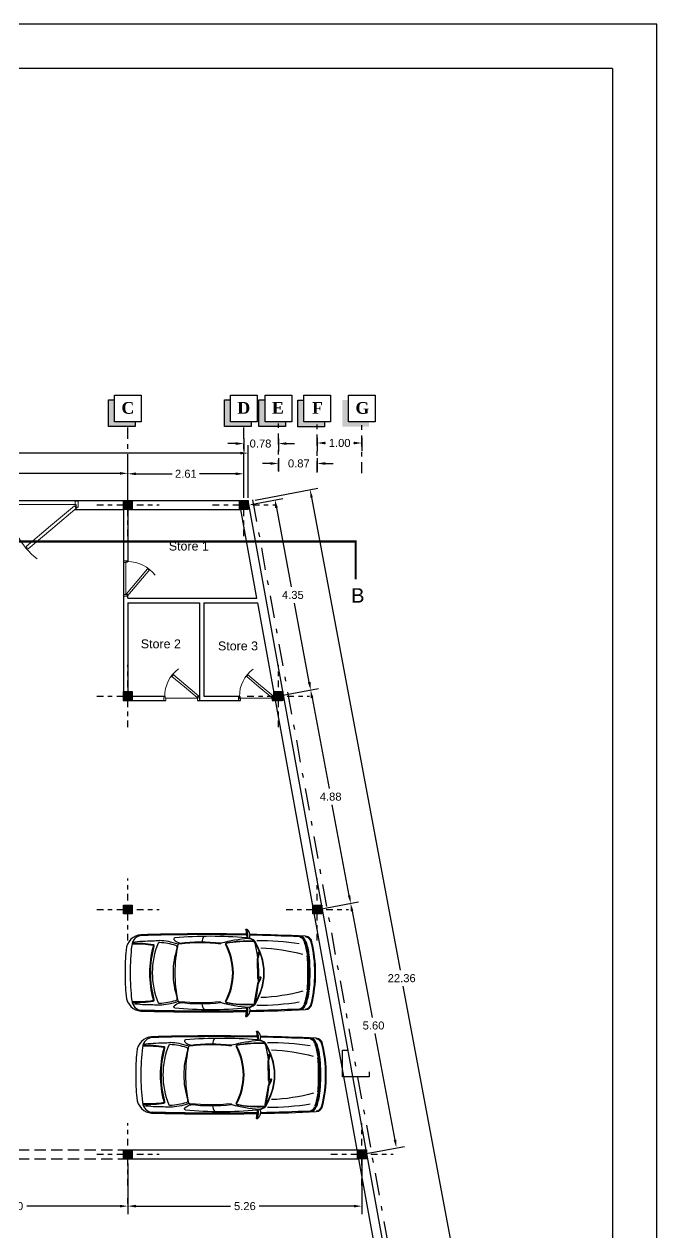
# Model space of a CAD drawing. Header units: metres. Extents: x 118 to 385, y 94 to 136.
# Drawn here: x 133.92 to 148.15, y 108.5 to 135.69 of the extents above; entities that cross this region are included whole.
import ezdxf
from ezdxf.enums import TextEntityAlignment as Align

# ---------------------------------------------------------------- set-up
doc = ezdxf.new("R2010")
doc.units = ezdxf.units.M
doc.header["$MEASUREMENT"] = 0
for name, pattern in [('ACAD_ISO02W100', [15, 12, -3]), ('ACAD_ISO10W100', [18, 12, -3, 0, -3]), ('DASHDOT', [1, 0.5, -0.25, 0, -0.25]), ('HIDDEN', [0.375, 0.25, -0.125])]:
    doc.linetypes.add(name, pattern=pattern)
doc.layers.add('13', color=13, linetype='Continuous', lineweight=9)
doc.layers.add('Mobleman', color=8, linetype='Continuous', lineweight=9)
for name, color, linetype in [('AX bandi', 253, 'Continuous'), ('Dimention', 8, 'Continuous'), ('Engheta', 1, 'DASHDOT'), ('Sotoon', 8, 'Continuous'), ('Text', 8, 'Continuous')]:
    doc.layers.add(name, color=color, linetype=linetype)
doc.styles.add('77', font='swiss.ttf')
doc.styles.add('my number', font='timesbd.ttf')
doc.styles.get("Standard").update_dxf_attribs({"font": 'arial.ttf'})
doc.dimstyles.get("Standard").update_dxf_attribs({"dimtxt": 0.18, "dimasz": 0.18, "dimexe": 0.18, "dimexo": 0.0625, "dimgap": 0.09, "dimtad": 0, "dimtih": 1, "dimtoh": 1, "dimdec": 4, "dimzin": 0, "dimdsep": 46, "dimtxsty": 'Standard', "dimcen": 0.09, "dimadec": 0, "dimazin": 0, "dimtfac": 1, "dimtdec": 4, "dimtofl": 0, "dimtmove": 0, "dimatfit": 3, "dimfxl": 1, "dimtolj": 1, "dimtzin": 0, "dimarcsym": 0})

# ---------------------------------------------------------------- blocks, each defined once
blk = doc.blocks.new('*D25')
at = {"layer": 'Defpoints', "color": 0, "transparency": 16777216}
for p in [(138.963, 126.041), (125.16, 124.975), (138.963, 124.975)]:
    blk.add_point(p, dxfattribs=at)
at = {"layer": 'Dimention', "color": 0, "lineweight": -2, "transparency": 16777216}
for p, q in [((125.16, 125.037), (125.16, 126.221)), ((138.963, 125.037), (138.963, 126.221)), ((125.34, 126.041), (131.677, 126.041)), ((138.783, 126.041), (132.447, 126.041))]:
    blk.add_line(p, q, dxfattribs=at)
at = {"layer": 'Dimention', "color": 0, "transparency": 16777216}
for points in [[(125.34, 126.071), (125.34, 126.011), (125.16, 126.041)], [(138.783, 126.071), (138.783, 126.011), (138.963, 126.041)]]:
    blk.add_solid(points, dxfattribs=at)
at = {"layer": 'Dimention', "color": 0, "transparency": 16777216, "insert": (132.062, 126.041), "char_height": 0.18, "attachment_point": 5}
blk.add_mtext('\\A1;13.80', dxfattribs=at)
blk = doc.blocks.new('*D27')
at = {"layer": 'Defpoints', "color": 0, "transparency": 16777216}
for p in [(136.256, 125.585), (131.059, 124.81), (136.256, 125.058)]:
    blk.add_point(p, dxfattribs=at)
at = {"layer": 'Dimention', "color": 0, "lineweight": -2, "transparency": 16777216}
for p, q in [((131.059, 124.872), (131.059, 125.765)), ((136.256, 125.12), (136.256, 125.765)), ((131.239, 125.585), (132.846, 125.585)), ((136.076, 125.585), (133.493, 125.585))]:
    blk.add_line(p, q, dxfattribs=at)
at = {"layer": 'Dimention', "color": 0, "transparency": 16777216}
for points in [[(131.239, 125.615), (131.239, 125.555), (131.059, 125.585)], [(136.076, 125.615), (136.076, 125.555), (136.256, 125.585)]]:
    blk.add_solid(points, dxfattribs=at)
at = {"layer": 'Dimention', "color": 0, "transparency": 16777216, "insert": (133.17, 125.585), "char_height": 0.18, "attachment_point": 5}
blk.add_mtext('\\A1;5.20', dxfattribs=at)
blk = doc.blocks.new('*D28')
at = {"layer": 'Defpoints', "color": 0, "transparency": 16777216}
for p in [(138.863, 125.575), (136.256, 124.81), (138.863, 124.975)]:
    blk.add_point(p, dxfattribs=at)
at = {"layer": 'Dimention', "color": 0, "lineweight": -2, "transparency": 16777216}
for p, q in [((136.256, 124.872), (136.256, 125.755)), ((138.863, 125.037), (138.863, 125.755)), ((136.436, 125.575), (137.252, 125.575)), ((138.683, 125.575), (137.868, 125.575))]:
    blk.add_line(p, q, dxfattribs=at)
at = {"layer": 'Dimention', "color": 0, "transparency": 16777216}
for points in [[(136.436, 125.605), (136.436, 125.545), (136.256, 125.575)], [(138.683, 125.605), (138.683, 125.545), (138.863, 125.575)]]:
    blk.add_solid(points, dxfattribs=at)
at = {"layer": 'Dimention', "color": 0, "transparency": 16777216, "insert": (137.56, 125.575), "char_height": 0.18, "attachment_point": 5}
blk.add_mtext('\\A1;2.61', dxfattribs=at)
blk = doc.blocks.new('AX')
at = {"linetype": 'Continuous'}
h = blk.add_hatch(dxfattribs=at)
h.set_pattern_fill('DOTS', color=256, scale=0.35, style=0)
h.paths.add_polyline_path([(-0.1, 0.1), (-0.1, 0), (0, 0), (0, 0.1)])
h.paths.add_polyline_path([(0, 0.1), (0, 0), (0.1, 0), (0.1, 0.1)])
h.paths.add_polyline_path([(0, 0), (0, -0.1), (0.1, -0.1), (0.1, 0)])
h.paths.add_polyline_path([(-0.1, 0), (-0.1, -0.1), (0, -0.1), (0, 0)])
h = blk.add_hatch(color=256)
h.paths.add_polyline_path([(0.1, 0), (0, 0), (0, -0.1), (0.1, -0.1)])
h.paths.add_polyline_path([(0.1, 0.1), (0, 0.1), (0, 0), (0.1, 0)])
h.paths.add_polyline_path([(0, 0.1), (-0.1, 0.1), (-0.1, 0), (0, 0)])
h.paths.add_polyline_path([(0, 0), (-0.1, 0), (-0.1, -0.1), (0, -0.1)])
at = {"color": 0, "linetype": 'DASHDOT', "ltscale": 0.3}
for p, q in [((0, -0.7), (0, 0.7)), ((-0.7, 0), (0.7, 0))]:
    blk.add_line(p, q, dxfattribs=at)
at = {"color": 0, "linetype": 'Continuous'}
blk.add_lwpolyline([(-0.1, 0.1), (0.1, 0.1), (0.1, -0.1), (-0.1, -0.1), (-0.1, 0.1)], dxfattribs=at)
blk = doc.blocks.new('AAAA')
at = {"linetype": 'Continuous'}
h = blk.add_hatch(color=256, dxfattribs=at)
h.paths.add_polyline_path([(0.577, 0.465), (0.577, 0.531), (0.51, 0.531), (0.51, 0.465)])
h.paths.add_polyline_path([(0.643, 0.465), (0.643, 0.531), (0.577, 0.531), (0.577, 0.465)])
h.paths.add_polyline_path([(0.577, 0.465), (0.577, 0.398), (0.643, 0.398), (0.643, 0.465)])
h.paths.add_polyline_path([(0.577, 0.465), (0.51, 0.465), (0.51, 0.398), (0.577, 0.398)])
at = {"linetype": 'ACAD_ISO02W100', "xscale": 0.6666, "yscale": 0.6666, "zscale": 0.6666}
blk.add_blockref('AX', (0.577, 0.465), dxfattribs=at)
blk = doc.blocks.new('door80')
at = {"color": 0, "linetype": 'Continuous'}
for p, q in [((-0.593581, 0.573519), (-0.61896, 0.543274)), ((-0.606346, 0.58423), (-0.593581, 0.573519)), ((-0.305644, 0.342533), (-0.601094, 0.590445)), ((-0.61896, 0.543274), (-0.336253, 0.306055)), ((-0.336253, 0.306055), (-0.053546, 0.068835)), ((-0.013818, 0.097661), (-0.305644, 0.342533)), ((-0.053546, 0.068835), (-0.028167, 0.099081)), ((-0.028167, 0.099081), (-0.019048, 0.091429)), ((-0.019048, 0.091429), (-0.013818, 0.097661))]:
    blk.add_line(p, q, dxfattribs=at)
at = {"color": 0}
blk.add_line((-0.757143, 0.051946), (-0.042857, 0.051946), dxfattribs=at)
at = {"color": 0, "linetype": 'Continuous'}
for points in [[(-0.757143, 0.051946), (-0.757143, 0), (-0.8, 0), (-0.8, 0.091429), (-0.769048, 0.091429), (-0.769048, 0.051946)], [(-0.759048, 0.050041), (-0.759048, 0.001905), (-0.798095, 0.001905), (-0.798095, 0.089524), (-0.770952, 0.089524), (-0.770952, 0.050041)], [(-0.042857, 0.051946), (-0.042857, 0), (0, 0), (0, 0.091429), (-0.030952, 0.091429), (-0.030952, 0.051946)], [(-0.040952, 0.050041), (-0.040952, 0.001905), (-0.001905, 0.001905), (-0.001905, 0.089524), (-0.029048, 0.089524), (-0.029048, 0.050041)]]:
    blk.add_lwpolyline(points, close=True, dxfattribs=at)
blk.add_arc((-0.030525, 0.102962), 0.750459, 125.995317, 180.880619, dxfattribs=at)
blk = doc.blocks.new('1002')
at = {"color": 0, "linetype": 'Continuous'}
for p, q in [((-0.532537, 0.830803), (-0.616025, 0.357314)), ((-0.56915, 0.349049), (-0.48827, 0.807741)), ((-0.527528, 0.814663), (-0.524919, 0.829459)), ((-0.48827, 0.807741), (-0.527027, 0.814575)), ((-0.616025, 0.357314), (-0.699514, -0.116174)), ((-0.652757, -0.125111), (-0.56915, 0.349049)), ((-0.682379, -0.139435), (-0.679036, -0.120477)), ((-0.678535, -0.120566), (-0.652757, -0.125111)), ((-0.461944, -0.52124), (-0.443854, -0.527824)), ((-0.44368, -0.527346), (-0.434728, -0.502749)), ((-0.434728, -0.502749), (0.01771, -0.667423)), ((0.00143, -0.712151), (-0.450367, -0.54771)), ((0.453228, -0.876592), (0.00143, -0.712151)), ((0.01771, -0.667423), (0.455389, -0.826725)), ((0.441755, -0.864185), (0.455873, -0.869323)), ((0.455389, -0.826725), (0.441929, -0.863706))]:
    blk.add_line(p, q, dxfattribs=at)
for p, q in [((-0.524919, 0.829459), (-0.532537, 0.830803)), ((0.010252, -0.017756), (-0.010252, 0.017756)), ((-0.010252, 0.017756), (0.010252, -0.017756)), ((-0.699514, -0.116174), (-0.703348, -0.135524)), ((-0.450367, -0.54771), (-0.469042, -0.541355)), ((0.455873, -0.869323), (0.453228, -0.876592))]:
    blk.add_line(p, q)
at = {"color": 0}
for p, q in [((-0.476874, 0.82597), (-0.010252, 0.017756)), ((0.476874, -0.82597), (0.010252, -0.017756))]:
    blk.add_line(p, q, dxfattribs=at)
at = {"color": 0, "linetype": 'Continuous'}
for points in [[(-0.476874, 0.82597), (-0.431453, 0.852194), (-0.454579, 0.892249), (-0.534523, 0.846093), (-0.517407, 0.816448), (-0.482884, 0.83638)], [(-0.47617, 0.828597), (-0.43408, 0.852898), (-0.455283, 0.889622), (-0.531896, 0.84539), (-0.516703, 0.819075), (-0.48218, 0.839007)], [(0.476874, -0.82597), (0.522295, -0.799746), (0.545421, -0.839802), (0.465477, -0.885957), (0.448361, -0.856311), (0.482884, -0.83638)], [(0.479501, -0.826674), (0.521591, -0.802374), (0.542794, -0.839098), (0.466181, -0.88333), (0.450988, -0.857015), (0.485511, -0.837083)]]:
    blk.add_lwpolyline(points, close=True, dxfattribs=at)
for centre, start, end in [((0.431621, -0.847837), 116.979957, 173.55321), ((-0.518438, 0.797713), 246.44679, 303.020043)]:
    blk.add_arc(centre, 0.95138, start, end, dxfattribs=at)
blk = doc.blocks.new('door100')
at = {"rotation": 59.99999999999999}
blk.add_blockref('1002', (-1, -0.052447), dxfattribs=at)
blk = doc.blocks.new('*D34')
at = {"layer": 'Defpoints', "color": 0, "transparency": 16777216}
for p in [(131.059, 109.677), (136.256, 109.102), (136.256, 109.102)]:
    blk.add_point(p, dxfattribs=at)
at = {"layer": 'Dimention', "color": 0, "lineweight": -2, "transparency": 16777216}
for p, q in [((131.059, 109.614), (131.059, 108.922)), ((131.239, 109.102), (133.334, 109.102)), ((136.076, 109.102), (133.981, 109.102)), ((136.256, 109.165), (136.256, 109.282))]:
    blk.add_line(p, q, dxfattribs=at)
at = {"layer": 'Dimention', "color": 0, "transparency": 16777216}
for points in [[(131.239, 109.132), (131.239, 109.072), (131.059, 109.102)], [(136.076, 109.132), (136.076, 109.072), (136.256, 109.102)]]:
    blk.add_solid(points, dxfattribs=at)
at = {"layer": 'Dimention', "color": 0, "transparency": 16777216, "insert": (133.658, 109.102), "char_height": 0.18, "attachment_point": 5}
blk.add_mtext('\\A1;5.20', dxfattribs=at)
blk = doc.blocks.new('*D35')
at = {"layer": 'Defpoints', "color": 0, "transparency": 16777216}
for p in [(138.96, 124.875), (139.642, 120.575), (140.367, 120.711)]:
    blk.add_point(p, dxfattribs=at)
at = {"layer": 'Dimention', "color": 0, "lineweight": -2, "transparency": 16777216}
for p, q in [((139.022, 124.886), (139.743, 125.021)), ((139.599, 124.811), (139.932, 123.032)), ((140.334, 120.888), (140.001, 122.668)), ((139.703, 120.586), (140.544, 120.744))]:
    blk.add_line(p, q, dxfattribs=at)
at = {"layer": 'Dimention', "color": 0, "transparency": 16777216}
for points in [[(139.628, 124.817), (139.569, 124.806), (139.566, 124.988)], [(140.364, 120.893), (140.305, 120.882), (140.367, 120.711)]]:
    blk.add_solid(points, dxfattribs=at)
at = {"layer": 'Dimention', "color": 0, "transparency": 16777216, "insert": (139.966, 122.85), "char_height": 0.18, "attachment_point": 5}
blk.add_mtext('\\A1;4.35', dxfattribs=at)
blk = doc.blocks.new('*D36')
at = {"layer": 'Defpoints', "color": 0, "transparency": 16777216}
for p in [(140.514, 115.775), (142.297, 110.413), (141.519, 110.268)]:
    blk.add_point(p, dxfattribs=at)
at = {"layer": 'Dimention', "color": 0, "lineweight": -2, "transparency": 16777216}
for p, q in [((140.576, 115.786), (141.443, 115.949)), ((141.299, 115.739), (141.747, 113.346)), ((142.264, 110.59), (141.815, 112.983)), ((141.581, 110.279), (142.474, 110.446))]:
    blk.add_line(p, q, dxfattribs=at)
at = {"layer": 'Dimention', "color": 0, "transparency": 16777216}
for points in [[(141.328, 115.744), (141.269, 115.733), (141.266, 115.916)], [(142.293, 110.596), (142.234, 110.585), (142.297, 110.413)]]:
    blk.add_solid(points, dxfattribs=at)
at = {"layer": 'Dimention', "color": 0, "transparency": 16777216, "insert": (141.781, 113.165), "char_height": 0.18, "attachment_point": 5}
blk.add_mtext('\\A1;5.60', dxfattribs=at)
blk = doc.blocks.new('*D39')
at = {"layer": 'Defpoints', "color": 0, "lineweight": 100, "transparency": 16777216}
for p in [(139.06, 124.975), (144.473, 103.24), (143.06, 102.975)]:
    blk.add_point(p, dxfattribs=at)
at = {"layer": 'Dimention', "color": 0, "lineweight": -2, "transparency": 16777216}
for p, q in [((139.122, 124.986), (140.532, 125.251)), ((140.388, 125.041), (142.38, 114.411)), ((144.44, 103.417), (142.448, 114.047)), ((143.122, 102.986), (144.65, 103.273))]:
    blk.add_line(p, q, dxfattribs=at)
at = {"layer": 'Dimention', "color": 0, "lineweight": 100, "transparency": 16777216}
for points in [[(140.417, 125.046), (140.358, 125.035), (140.355, 125.217)], [(144.469, 103.422), (144.41, 103.411), (144.473, 103.24)]]:
    blk.add_solid(points, dxfattribs=at)
at = {"layer": 'Dimention', "color": 0, "transparency": 16777216, "insert": (142.414, 114.229), "char_height": 0.18, "attachment_point": 5}
blk.add_mtext('\\A1;22.36', dxfattribs=at)
blk = doc.blocks.new('*D41')
at = {"layer": 'Defpoints', "color": 0, "transparency": 16777216}
for p in [(139.642, 120.575), (141.266, 115.916), (140.514, 115.775)]:
    blk.add_point(p, dxfattribs=at)
at = {"layer": 'Dimention', "color": 0, "lineweight": -2, "transparency": 16777216}
for p, q in [((139.703, 120.586), (140.544, 120.744)), ((140.4, 120.534), (140.782, 118.495)), ((141.233, 116.093), (140.851, 118.131)), ((140.576, 115.786), (141.443, 115.949))]:
    blk.add_line(p, q, dxfattribs=at)
at = {"layer": 'Dimention', "color": 0, "transparency": 16777216}
for points in [[(140.43, 120.54), (140.371, 120.528), (140.367, 120.711)], [(141.262, 116.098), (141.203, 116.087), (141.266, 115.916)]]:
    blk.add_solid(points, dxfattribs=at)
at = {"layer": 'Dimention', "color": 0, "transparency": 16777216, "insert": (140.817, 118.313), "char_height": 0.18, "attachment_point": 5}
blk.add_mtext('\\A1;4.88', dxfattribs=at)
blk = doc.blocks.new('CAR')
at = {"linetype": 'Continuous'}
for p, q in [((-4.153, 4.257), (-4.176, 4.058)), ((-5.625, 3.957), (-5.655, 3.957)), ((-4.48, 3.683), (-4.477, 3.621)), ((-4.474, 3.677), (-4.471, 3.615)), ((-4.461, 3.684), (-4.458, 3.624)), ((-5.732, 3.597), (-5.697, 3.606)), ((-5.698, 3.621), (-5.711, 3.618)), ((-4.477, 3.621), (-4.459, 3.557)), ((-4.471, 3.615), (-4.453, 3.551)), ((-4.459, 3.557), (-4.439, 3.511)), ((-4.458, 3.624), (-4.441, 3.56)), ((-4.433, 3.512), (-4.447, 3.033)), ((-4.441, 3.56), (-4.433, 3.512)), ((-5.755, 3.172), (-5.705, 3.196)), ((-5.704, 3.172), (-5.755, 3.172)), ((-5.755, 3.172), (-5.705, 3.148)), ((-4.524, 3.06), (-4.508, 3)), ((-4.516, 3.055), (-4.501, 2.995)), ((-4.506, 3.065), (-4.491, 3.007)), ((-4.447, 3.033), (-4.453, 3.031)), ((-5.732, 2.746), (-5.697, 2.738)), ((-5.698, 2.722), (-5.711, 2.725)), ((-4.508, 3), (-4.478, 2.941)), ((-4.501, 2.995), (-4.471, 2.936)), ((-4.491, 3.007), (-4.46, 2.948)), ((-4.478, 2.941), (-4.449, 2.9)), ((-4.46, 2.948), (-4.443, 2.902)), ((-4.443, 2.902), (-4.36, 2.43)), ((-4.36, 2.43), (-4.366, 2.427)), ((-5.625, 2.386), (-5.655, 2.386)), ((-4.153, 2.086), (-4.176, 2.285))]:
    blk.add_line(p, q, dxfattribs=at)
for points in [[(-1.84, 2.468, -0.440617), (-1.863, 2.505, 0.131888), (-1.863, 3.838, -0.440617), (-1.84, 3.875)], [(-1.836, 2.487, -0.440617), (-1.844, 2.5, 0.131888), (-1.844, 3.843, -0.440617), (-1.836, 3.856, -0.440617)]]:
    blk.add_lwpolyline(points, format="xyb", dxfattribs=at)
for centre in [(-4.471, 3.681), (-4.514, 3.06)]:
    blk.add_circle(centre, 0.00484, dxfattribs=at)
for centre, radius, start, end in [((-3.999, 4.087), 0.254, 138.3763, 176.2391), ((-3.718, 4.102), 0.473, 162.027, 189.203), ((-4.153, 4.212), 0.0567, 102.2045, 129.6237), ((-4.18, 4.248), 0.0119, 357.5328, 139.2748), ((-3.716, 4.091), 0.467, 159.2563, 188.1141), ((-4.163, 4.258), 0.01, 353.4957, 102.2045), ((-4.166, 4.057), 0.01, 173.4957, 275.1175), ((-2.014, 1.747), 2.233, 85.1855, 89.5977), ((-1.807, 0.299), 3.674, 82.394, 90.3024), ((-4.471, 3.683), 0.00944, 2.8772, 182.8772), ((-5.639, 3.172), 3.253, 347.4014, 12.5967), ((-1.508, 3.184), 2.949, 173.648, 182.9862), ((-1.502, 3.186), 2.949, 173.648, 182.9862), ((-4.515, 3.062), 0.00944, 14.5283, 194.5283), ((-1.513, 3.172), 2.949, 185.299, 194.6372), ((-1.507, 3.175), 2.949, 185.299, 194.6372), ((-3.999, 2.256), 0.254, 183.7609, 221.6237), ((-3.718, 2.241), 0.473, 170.797, 197.973), ((-3.716, 2.251), 0.467, 171.8859, 200.7437), ((-4.166, 2.286), 0.01, 84.8825, 186.5043), ((-2.014, 4.596), 2.233, 270.4023, 274.8145), ((-1.807, 6.044), 3.674, 269.6976, 277.606), ((-4.18, 2.094), 0.0119, 220.7252, 2.4672), ((-4.153, 2.13), 0.0567, 230.3763, 257.7955), ((-4.163, 2.085), 0.01, 257.7955, 6.5043)]:
    blk.add_arc(centre, radius, start, end, dxfattribs=at)
at = {"linetype": 'Continuous', "extrusion": (0, 0, -1)}
for centre, major_axis, ratio, start_param, end_param in [((-3.2, 3.173), (0, 3.002), 0.89759, 4.711894, 4.973352), ((-3.2, 3.173), (0, 2.983), 0.89759, 4.711891, 4.973352), ((-5.639, 3.899), (0, 0.19), 0.89759, 4.973352, 6.241403), ((-5.639, 3.899), (0, 0.171), 0.89759, 4.973352, 6.241403), ((-4.204, 3.374), (0, 1.724), 0.89759, 4.858085, 5.053016), ((-4.154, 3.415), (0, 1.745), 0.89759, 4.828998, 5.041528), ((-4.221, 3.368), (0, 1.659), 0.89759, 4.870329, 5.067492), ((-5.655, 3.948), (0, 0.00948), 0.89759, 4.989057, 6.305918), ((-3.106, -63.63), (0.001, 67.777), 0.89759, 6.241403, 6.264379), ((-5.498, 3.934), (0, 0.161), 0.89759, 5.001177, 6.243752), ((-5.625, 3.948), (0, 0.00948), 0.89759, 0.022733, 1.848772), ((-5.497, 3.948), (0, 0.128), 0.89759, 4.921046, 6.231304), ((-5.498, 3.934), (0, 0.123), 0.89759, 5.001177, 6.243752), ((-3.106, -63.63), (0.001, 67.758), 0.89759, 6.243752, 6.264325), ((-4.485, -3.79), (0, 7.767), 0.89759, 6.138742, 6.29142), ((-3.31, 3.124), (0, 1.453), 0.89759, 4.745261, 5.330475), ((-3.327, 3.119), (0, 1.425), 0.89759, 4.749113, 5.318842), ((-4.343, 3.904), (0, 0.0474), 0.89759, 5.318842, 6.229918), ((-4.338, 3.938), (0, 0.0474), 0.89759, 5.330475, 5.699461), ((-4.143, 3.609), (0, 0.442), 0.89759, 5.699461, 6.057448), ((-4.339, 3.971), (0, 0.00948), 0.89759, 3.090425, 5.739253), ((-4.182, 0.537), (0, 3.419), 0.89759, 6.229918, 6.454804), ((-4.143, 3.609), (0, 0.433), 0.89759, 5.739253, 6.075599), ((-4.182, 0.537), (0, 3.429), 0.89759, 6.232017, 6.454804), ((-4.187, 4.095), (0, 0.0746), 0.89759, 3.616725, 4.831322), ((-4.496, -0.62), (0, 4.659), 0.89759, 0.06676, 0.232431), ((-3.106, -63.63), (0.001, 67.758), 0.89759, 6.265689, 6.308822), ((-3.106, -63.63), (0.001, 67.777), 0.89759, 6.26573, 6.309087), ((-3.282, -8.199), (0, 12.285), 0.89759, 6.20296, 6.3654), ((-3.022, -1.409), (0, 5.35), 0.89759, 6.179613, 6.392286), ((-3.022, -1.409), (0, 5.331), 0.89759, 6.179613, 6.392286), ((-3.303, 3.903), (0, 0.282), 0.89759, 0.868036, 1.433275), ((-2.556, 4.245), (0, 0.331), 0.89759, 2.426795, 2.994899), ((-1.904, 1.84), (0, 2.093), 0.89759, 6.012909, 6.2346), ((-2.378, 4.016), (0, 0.0284), 0.89759, 0.082215, 2.426795), ((-1.993, 3.883), (0, 0.0474), 0.89759, 6.2346, 7.065157), ((-1.553, 3.822), (0, 0.284), 0.89759, 0.025636, 1.438926), ((-1.539, 3.698), (0, 0.426), 0.89759, 0.025902, 1.465654), ((-5.7, 3.63), (0, 0.00948), 0.89759, 1.697384, 2.954538), ((-4.361, -1.884), (0, 5.676), 0.89759, 6.042093, 6.251068), ((-1.591, 3.117), (0, 3.216), 0.89759, 4.857942, 4.963426), ((-2.578, 3.163), (0, 1.407), 0.89759, 4.718488, 5.253542), ((-2.578, 3.163), (0, 1.388), 0.89759, 4.718488, 5.253542), ((-3.66, 3.888), (0, 0.019), 0.89759, 0.171618, 2.111949), ((-3.523, 3.96), (0, 0.0474), 0.89759, 3.038021, 3.374023), ((-2.504, 3.862), (0, 0.0474), 0.89759, 0.1091, 1.169092), ((-2.394, 3.812), (0, 0.0474), 0.89759, 4.361002, 6.012909), ((-3.977, 3.165), (0, 1.831), 0.89759, 1.219409, 1.567277), ((-3.269, 3.144), (0.103, 1.683), 0.862538, 1.042114, 1.958541), ((-1.45, 1.108), (0, 2.801), 0.89759, 6.127635, 6.335958), ((-5.697, 3.21), (0, 4.941), 0.89759, 1.438926, 1.57848), ((-5.697, 3.21), (0, 5.084), 0.89759, 1.465654, 1.578265), ((-2.806, 3.237), (0, 3.287), 0.89759, 4.692545, 4.819835), ((-2.809, 3.236), (0, 3.264), 0.89759, 4.692593, 4.824148), ((-5.73, 3.588), (0, 0.00948), 0.89759, 4.824621, 6.079086), ((-5.719, 3.643), (0, 0.0265), 0.89759, 2.831737, 3.930216), ((-2.811, 3.236), (0, 3.243), 0.89759, 4.692558, 4.826223), ((-2.809, 3.236), (0, 3.226), 0.89759, 4.692358, 4.823904), ((-5.695, 3.596), (0, 0.00948), 0.89759, 6.079086, 7.970643), ((-1.591, 3.117), (0, 3.216), 0.89759, 4.729347, 4.844713), ((-3.2, 3.17), (0, 3.002), 0.89759, 4.451426, 4.712884), ((-3.2, 3.17), (0, 2.983), 0.89759, 4.451426, 4.712887), ((-2.806, 3.106), (0, 3.287), 0.89759, 4.604943, 4.732233), ((-2.809, 3.107), (0, 3.264), 0.89759, 4.60063, 4.732184), ((-2.811, 3.107), (0, 3.243), 0.89759, 4.598555, 4.73222), ((-2.809, 3.107), (0, 3.226), 0.89759, 4.600874, 4.73242), ((-3.31, 3.219), (0, 1.453), 0.89759, 4.094303, 4.679517), ((-3.327, 3.224), (0, 1.425), 0.89759, 4.105936, 4.675665), ((-1.591, 3.226), (0, 3.216), 0.89759, 4.630363, 4.695431), ((-2.578, 3.18), (0, 1.407), 0.89759, 4.171236, 4.70629), ((-2.578, 3.18), (0, 1.388), 0.89759, 4.171236, 4.70629), ((-3.977, 3.178), (0, 1.831), 0.89759, 1.574316, 1.922183), ((-5.697, 3.134), (0, 4.941), 0.89759, 1.563113, 1.702666), ((-5.697, 3.134), (0, 5.084), 0.89759, 1.563327, 1.675938), ((-5.73, 2.755), (0, 0.00948), 0.89759, 3.345692, 4.600157), ((-5.719, 2.7), (0, 0.0265), 0.89759, 5.494562, 6.593041), ((-4.154, 2.928), (0, 1.745), 0.89759, 4.38325, 4.59578), ((-5.7, 2.713), (0, 0.00948), 0.89759, 0.187054, 1.444209), ((-5.695, 2.747), (0, 0.00948), 0.89759, 1.454135, 3.345692), ((-1.591, 3.226), (0, 3.216), 0.89759, 4.461352, 4.618717), ((-4.204, 2.969), (0, 1.724), 0.89759, 4.371762, 4.566693), ((-4.221, 2.975), (0, 1.659), 0.89759, 4.357286, 4.554449), ((-4.485, 10.133), (0, 7.767), 0.89759, 3.133358, 3.286036), ((-4.182, 5.806), (0, 3.419), 0.89759, 2.969974, 3.19486), ((-4.182, 5.806), (0, 3.429), 0.89759, 2.969974, 3.192761), ((-4.496, 6.963), (0, 4.659), 0.89759, 2.909162, 3.074833), ((-3.66, 2.455), (0, 0.019), 0.89759, 1.029644, 2.969974), ((-3.523, 2.383), (0, 0.0474), 0.89759, 6.050755, 6.386757), ((-3.022, 7.752), (0, 5.35), 0.89759, 3.032492, 3.245165), ((-2.504, 2.481), (0, 0.0474), 0.89759, 1.9725, 3.032492), ((-2.395, 2.531), (0, 0.0474), 0.89759, 3.411869, 5.063776), ((-1.904, 4.503), (0, 2.093), 0.89759, 3.190178, 3.411869), ((-1.993, 2.46), (0, 0.0474), 0.89759, 2.359621, 3.190178), ((-1.45, 5.235), (0, 2.801), 0.89759, 3.08882, 3.297143), ((-1.553, 2.521), (0, 0.284), 0.89759, 1.702666, 3.115956), ((-1.539, 2.645), (0, 0.426), 0.89759, 1.675938, 3.115691), ((-5.639, 2.444), (0, 0.19), 0.89759, 3.183375, 4.451426), ((-5.639, 2.444), (0, 0.171), 0.89759, 3.183375, 4.451426), ((-5.655, 2.395), (0, 0.00948), 0.89759, 3.11886, 4.435721), ((-3.104, 69.973), (0.001, 67.777), 0.89759, 3.1604, 3.183375), ((-5.498, 2.409), (0, 0.161), 0.89759, 3.181026, 4.4236), ((-5.625, 2.396), (0, 0.00948), 0.89759, 1.292821, 3.11886), ((-5.497, 2.396), (0, 0.128), 0.89759, 3.193474, 4.503732), ((-5.498, 2.409), (0, 0.123), 0.89759, 3.181026, 4.4236), ((-4.343, 2.439), (0, 0.0474), 0.89759, 3.19486, 4.105936), ((-4.338, 2.405), (0, 0.0474), 0.89759, 3.725317, 4.094303), ((-4.143, 2.734), (0, 0.442), 0.89759, 3.375974, 3.725317), ((-4.34, 2.372), (0, 0.00948), 0.89759, 3.685525, 6.334353), ((-3.104, 69.973), (0.001, 67.777), 0.89759, 3.115691, 3.159048), ((-3.281, 14.542), (0.007, 12.285), 0.898924, 3.058818, 3.221055), ((-3.303, 2.441), (0, 0.282), 0.89759, 1.708317, 2.273557)]:
    blk.add_ellipse(centre, major_axis=major_axis, ratio=ratio, start_param=start_param, end_param=end_param, dxfattribs=at)
at = {"linetype": 'Continuous'}
for centre, major_axis, start_param, end_param in [((-4.361, 8.227), (0, -5.676), 6.042093, 6.251068), ((-3.022, 7.752), (0, -5.331), 6.179613, 6.392286), ((-2.556, 2.098), (0, -0.331), 2.426795, 2.994899), ((-3.106, 69.973), (0.001, -67.758), 6.243752, 6.264325), ((-4.143, 2.734), (0, -0.433), 5.739253, 6.075599), ((-4.187, 2.248), (0, -0.0746), 3.616725, 4.831322), ((-3.106, 69.973), (0.001, -67.758), 6.265689, 6.308822), ((-2.378, 2.327), (0, -0.0284), 0.082215, 2.426795)]:
    blk.add_ellipse(centre, major_axis=major_axis, ratio=0.89759, start_param=start_param, end_param=end_param, dxfattribs=at)
for points in [[(-2.46, 3.889), (-2.283, 3.947), (-2.141, 3.973), (-1.998, 3.981)], [(-1.836, 3.856), (-1.665, 3.886), (-1.491, 3.896), (-1.319, 3.885)], [(-2.46, 2.454), (-2.283, 2.396), (-2.141, 2.37), (-1.998, 2.362)], [(-1.319, 2.458), (-1.492, 2.447), (-1.665, 2.457), (-1.836, 2.487)]]:
    blk.add_open_spline(points, degree=3, dxfattribs=at)
blk = doc.blocks.new('*D98')
at = {"layer": 'Defpoints', "color": 0, "transparency": 16777216}
for p in [(140.514, 126.448), (141.519, 126.448), (141.519, 126.268)]:
    blk.add_point(p, dxfattribs=at)
at = {"layer": 'Dimention', "color": 0, "lineweight": -2, "transparency": 16777216}
for p, q in [((140.514, 126.385), (140.514, 126.088)), ((140.694, 126.268), (140.704, 126.268)), ((141.339, 126.268), (141.334, 126.268)), ((141.519, 126.385), (141.519, 126.088))]:
    blk.add_line(p, q, dxfattribs=at)
at = {"layer": 'Dimention', "color": 0, "transparency": 16777216}
for points in [[(140.694, 126.298), (140.694, 126.238), (140.514, 126.268)], [(141.339, 126.298), (141.339, 126.238), (141.519, 126.268)]]:
    blk.add_solid(points, dxfattribs=at)
at = {"layer": 'Dimention', "color": 0, "transparency": 16777216, "insert": (141.019, 126.268), "char_height": 0.18, "attachment_point": 5}
blk.add_mtext('\\A1;1.00', dxfattribs=at)
blk = doc.blocks.new('*D99')
at = {"layer": 'Defpoints', "color": 0, "transparency": 16777216}
for p in [(139.642, 125.988), (140.514, 125.988), (140.514, 125.808)]:
    blk.add_point(p, dxfattribs=at)
at = {"layer": 'Dimention', "color": 0, "lineweight": -2, "transparency": 16777216}
for p, q in [((139.642, 125.925), (139.642, 125.628)), ((140.514, 125.925), (140.514, 125.628)), ((139.462, 125.808), (139.282, 125.808)), ((140.694, 125.808), (140.874, 125.808))]:
    blk.add_line(p, q, dxfattribs=at)
at = {"layer": 'Dimention', "color": 0, "transparency": 16777216}
for points in [[(139.462, 125.838), (139.462, 125.778), (139.642, 125.808)], [(140.694, 125.838), (140.694, 125.778), (140.514, 125.808)]]:
    blk.add_solid(points, dxfattribs=at)
at = {"layer": 'Dimention', "color": 0, "transparency": 16777216, "insert": (140.101, 125.808), "char_height": 0.18, "attachment_point": 5}
blk.add_mtext('\\A1;0.87', dxfattribs=at)
blk = doc.blocks.new('*D100')
at = {"layer": 'Defpoints', "color": 0, "transparency": 16777216}
for p in [(138.863, 126.435), (139.642, 126.435), (139.642, 126.255)]:
    blk.add_point(p, dxfattribs=at)
at = {"layer": 'Dimention', "color": 0, "lineweight": -2, "transparency": 16777216}
for p, q in [((138.683, 126.255), (138.503, 126.255)), ((138.863, 126.373), (138.863, 126.075)), ((139.642, 126.373), (139.642, 126.075)), ((139.822, 126.255), (140.002, 126.255))]:
    blk.add_line(p, q, dxfattribs=at)
at = {"layer": 'Dimention', "color": 0, "transparency": 16777216}
for points in [[(138.683, 126.285), (138.683, 126.225), (138.863, 126.255)], [(139.822, 126.285), (139.822, 126.225), (139.642, 126.255)]]:
    blk.add_solid(points, dxfattribs=at)
at = {"layer": 'Dimention', "color": 0, "transparency": 16777216, "insert": (139.239, 126.255), "char_height": 0.18, "attachment_point": 5}
blk.add_mtext('\\A1;0.78', dxfattribs=at)
blk = doc.blocks.new('*D106')
at = {"layer": 'Defpoints', "color": 0, "transparency": 16777216}
for p in [(136.256, 110.127), (141.519, 110.268), (141.519, 109.102)]:
    blk.add_point(p, dxfattribs=at)
at = {"layer": 'Dimention', "color": 0, "lineweight": -2, "transparency": 16777216}
for p, q in [((141.519, 110.205), (141.519, 108.922)), ((136.256, 110.064), (136.256, 108.922)), ((136.436, 109.102), (138.564, 109.102)), ((141.339, 109.102), (139.212, 109.102))]:
    blk.add_line(p, q, dxfattribs=at)
at = {"layer": 'Dimention', "color": 0, "transparency": 16777216}
for points in [[(136.436, 109.132), (136.436, 109.072), (136.256, 109.102)], [(141.339, 109.132), (141.339, 109.072), (141.519, 109.102)]]:
    blk.add_solid(points, dxfattribs=at)
at = {"layer": 'Dimention', "color": 0, "transparency": 16777216, "insert": (138.888, 109.102), "char_height": 0.18, "attachment_point": 5}
blk.add_mtext('\\A1;5.26', dxfattribs=at)

msp = doc.modelspace()

# ---------------------------------------------------------------- hatches: boundary and pattern name
at = {"layer": 'AX bandi'}
for points in [[(136.41926, 126.63655), (136.41926, 126.74609), (135.95667, 126.74609), (135.95667, 127.23619), (135.81962, 127.23619), (135.81962, 126.63655)], [(139.02578, 126.63655), (139.02578, 126.74609), (138.56318, 126.74609), (138.56318, 127.23619), (138.42614, 127.23619), (138.42614, 126.63655)], [(139.80436, 126.63655), (139.80436, 126.74609), (139.34176, 126.74609), (139.34176, 127.23619), (139.20472, 127.23619), (139.20472, 126.63655)], [(140.67718, 126.63497), (140.67718, 126.7445), (140.21458, 126.7445), (140.21458, 127.23461), (140.07753, 127.23461), (140.07753, 126.63497)], [(141.68191, 126.63497), (141.68191, 126.7445), (141.21931, 126.7445), (141.21931, 127.23461), (141.08226, 127.23461), (141.08226, 126.63497)]]:
    msp.add_hatch(color=256, dxfattribs=at).paths.add_polyline_path(points)

# ---------------------------------------------------------------- linework, layer by layer
for p, q in [((148.15153, 135.68933), (118.45153, 135.68933)), ((148.15153, 93.68933), (148.15153, 135.68933)), ((147.15153, 134.68933), (119.45153, 134.68933)), ((147.15153, 134.68933), (147.15153, 94.68933)), ((125.16046, 124.97493), (138.96299, 124.97493)), ((142.96335, 102.97493), (138.96299, 124.97493)), ((135.06904, 124.77489), (136.1565, 124.7749)), ((136.1565, 124.77493), (136.1565, 120.47497)), ((136.2565, 124.77493), (136.2565, 123.60234)), ((136.25887, 124.7749), (138.79608, 124.77493)), ((139.15975, 122.77493), (138.79608, 124.77493)), ((136.2565, 122.82136), (136.24894, 122.82136)), ((136.2565, 122.77587), (136.2565, 122.82136)), ((136.2565, 122.77587), (139.15975, 122.77493)), ((136.2565, 122.67493), (137.8665, 122.67493)), ((136.2565, 122.67493), (136.2565, 120.47497)), ((136.2565, 122.67493), (136.2565, 120.47497)), ((137.8665, 122.67493), (137.8665, 120.47497)), ((137.9665, 122.67493), (137.9665, 120.57497)), ((137.9665, 122.67493), (139.17793, 122.67493)), ((141.37031, 110.61796), (139.17793, 122.67493)), ((136.25649, 120.57497), (137.08552, 120.57497)), ((136.25649, 120.47497), (137.10935, 120.47497)), ((137.82364, 120.47497), (138.79044, 120.47497)), ((137.9665, 120.57497), (138.7666, 120.57497)), ((139.50472, 120.47497), (139.57796, 120.47497)), ((139.54758, 120.5645), (139.56168, 120.5645)), ((142.72371, 103.17493), (141.37031, 110.61796)), ((136.1565, 110.16754), (141.45221, 110.16754)), ((136.25649, 110.36754), (141.41584, 110.36754))]:
    msp.add_line(p, q)
at = {"lineweight": 100}
msp.add_line((136.2565, 122.84961), (136.2565, 122.84942), dxfattribs=at)
at = {"linetype": 'HIDDEN'}
for p, q in [((131.159, 110.36752), (136.25649, 110.36752)), ((131.159, 110.16754), (136.1565, 110.16754))]:
    msp.add_line(p, q, dxfattribs=at)
at = {"layer": '13', "linetype": 'ACAD_ISO10W100', "ltscale": 0.1, "const_width": 0.05}
msp.add_lwpolyline([(141.38019, 123.2002), (141.38019, 124.05409), (122.77405, 124.05409), (122.76792, 123.0546)], dxfattribs=at)
at = {"layer": 'AX bandi', "linetype": 'DASHDOT', "ltscale": 0.5}
for p, q in [((136.25649, 125.76487), (136.25649, 126.74609)), ((138.863, 125.76487), (138.863, 126.74609)), ((139.64158, 125.63453), (139.64158, 126.74609)), ((140.5144, 125.60765), (140.5144, 126.7445)), ((141.51913, 125.59075), (141.51913, 126.7445))]:
    msp.add_line(p, q, dxfattribs=at)
at = {"layer": 'AX bandi', "linetype": 'Continuous'}
for points in [[(136.55631, 127.34573), (136.55631, 126.74609), (135.95667, 126.74609), (135.95667, 127.34573)], [(139.16283, 127.34573), (139.16283, 126.74609), (138.56318, 126.74609), (138.56318, 127.34573)], [(139.94141, 127.34573), (139.94141, 126.74609), (139.34176, 126.74609), (139.34176, 127.34573)], [(140.81422, 127.34415), (140.81422, 126.7445), (140.21458, 126.7445), (140.21458, 127.34415)], [(141.81895, 127.34415), (141.81895, 126.7445), (141.21931, 126.7445), (141.21931, 127.34415)]]:
    msp.add_lwpolyline(points, close=True, dxfattribs=at)
for points in [[(136.41926, 126.74609), (136.41926, 126.63655), (135.81962, 126.63655), (135.81962, 127.23619), (135.95667, 127.23619)], [(139.02578, 126.74609), (139.02578, 126.63655), (138.42614, 126.63655), (138.42614, 127.23619), (138.56318, 127.23619)], [(139.80436, 126.74609), (139.80436, 126.63655), (139.20472, 126.63655), (139.20472, 127.23619), (139.34176, 127.23619)], [(140.67718, 126.7445), (140.67718, 126.63497), (140.07753, 126.63497), (140.07753, 127.23461), (140.21458, 127.23461)], [(141.68191, 112.12123), (141.68191, 112.01169), (141.08226, 112.01169), (141.08226, 112.61133), (141.21931, 112.61133)]]:
    msp.add_lwpolyline(points, dxfattribs=at)
at = {"layer": 'Engheta'}
msp.add_line((139.06138, 124.99282), (143.06499, 102.97493), dxfattribs=at)

# ---------------------------------------------------------------- block references
at = {"color": 0, "linetype": 'ByBlock', "xscale": -0.9, "yscale": 0.9, "zscale": 0.9}
for p in [(135.17255, 111.49423), (135.41279, 109.1996)]:
    msp.add_blockref('CAR', p, dxfattribs=at)
at = {"layer": 'Mobleman', "xscale": 1.5, "yscale": 1.5, "zscale": 1.5}
msp.add_blockref('door100', (135.13996, 124.96384), dxfattribs=at)
at = {"layer": 'Mobleman', "rotation": 270}
msp.add_blockref('door80', (136.15751, 122.82136), dxfattribs=at)
at = {"layer": 'Mobleman'}
for p in [(137.8665, 120.47497), (139.54758, 120.47307)]:
    msp.add_blockref('door80', p, dxfattribs=at)
at = {"layer": 'Sotoon', "linetype": 'Continuous', "xscale": 1.5, "yscale": 1.5, "zscale": 1.5}
for p in [(135.39128, 124.17786), (137.9978, 124.17784), (135.39128, 119.87788), (138.77638, 119.87788), (135.39128, 115.07782), (139.6492, 115.07782), (135.39128, 109.57044), (140.65393, 109.57046)]:
    msp.add_blockref('AAAA', p, dxfattribs=at)

# ---------------------------------------------------------------- texts
at = {"layer": '13', "style": '77'}
msp.add_text('B', height=0.32389, dxfattribs=at).set_placement((141.42704, 122.84037), align=Align.MIDDLE_CENTER)
at = {"layer": 'AX bandi', "style": 'my number'}
for s, p in [('C', (136.11236, 126.92619)), ('D', (138.71887, 126.92619)), ('E', (139.49745, 126.92619)), ('F', (140.39838, 126.92461)), ('G', (141.375, 126.92461))]:
    msp.add_text(s, height=0.26439, dxfattribs=at).set_placement(p)
at = {"layer": 'Text', "char_height": 0.2, "attachment_point": 1}
for s, insert in [('Store 1', (137.17688, 124.04995)), ('Store 2', (136.54807, 121.85055)), ('Store 3', (138.28313, 121.80401))]:
    msp.add_mtext_dynamic_manual_height_columns(s, width=1.022869, gutter_width=1, heights=[0], dxfattribs=dict(at, insert=insert))

# ---------------------------------------------------------------- dimensions: what is measured, and where the dimension line sits
at = {"layer": 'Dimention'}
for base, p1, p2, picture, middle in [((139.64158, 126.25548), (138.863, 126.43548), (139.64158, 126.43548), '*D100', (139.23856, 126.25548)), ((141.51913, 126.26798), (140.5144, 126.44798), (141.51913, 126.44798), '*D98', (141.01917, 126.26798)), ((138.96299, 126.04122), (125.16046, 124.97493), (138.96299, 124.97491), '*D25', (132.06173, 126.04122)), ((140.5144, 125.80791), (139.64158, 125.98791), (140.5144, 125.98791), '*D99', (140.10135, 125.80791)), ((136.25649, 125.58487), (131.05901, 124.80991), (136.25649, 125.05775), '*D27', (133.16976, 125.58487))]:
    dim = msp.add_linear_dim(base=base, p1=p1, p2=p2, dimstyle='Standard', override={"dimdec": 2}, dxfattribs=at)
    dim.commit()
    dim.dimension.update_dxf_attribs({"geometry": picture, "text_midpoint": middle, "dimtype": 160})
for base, p1, p2, picture, middle in [((138.863, 125.57485), (136.25649, 124.80991), (138.863, 124.97491), '*D28', (137.55975, 125.57485)), ((141.51913, 109.10211), (136.25649, 110.12692), (141.51913, 110.26755), '*D106', (138.88781, 109.10211)), ((136.25649, 109.10211), (131.05901, 109.6768), (136.25649, 109.10211), '*D34', (133.65775, 109.10211))]:
    dim = msp.add_linear_dim(base=base, p1=p1, p2=p2, dimstyle='Standard', override={"dimdec": 2}, dxfattribs=at)
    dim.commit()
    dim.dimension.update_dxf_attribs({"geometry": picture, "text_midpoint": middle})
for base, p1, p2, picture, middle in [((144.47311, 103.23964), (139.06047, 124.97493), (143.06047, 102.97493), '*D39', (142.41388, 114.22855)), ((140.36723, 120.71094), (138.96048, 124.87494), (139.64158, 120.57496), '*D35', (139.96645, 122.84964)), ((141.26581, 115.91571), (139.64158, 120.57496), (140.5144, 115.7749), '*D41', (140.81652, 118.31333)), ((142.29691, 110.4133), (140.5144, 115.7749), (141.51913, 110.26755), '*D36', (141.78136, 113.1645))]:
    dim = msp.add_linear_dim(base=base, p1=p1, p2=p2, angle=280.613638, dimstyle='Standard', override={"dimdec": 2}, dxfattribs=at)
    dim.commit()
    dim.dimension.update_dxf_attribs({"geometry": picture, "text_midpoint": middle})

doc.saveas('drawing.dxf')
